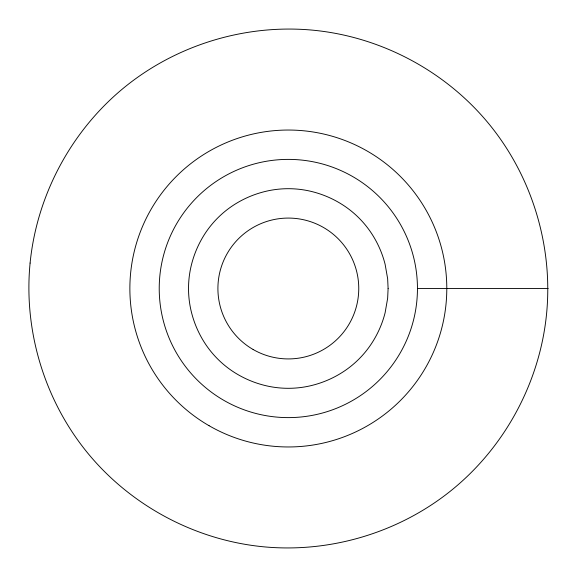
<?xml version="1.0" encoding="UTF-8"?>
<svg xmlns="http://www.w3.org/2000/svg" width="577" height="577" viewBox="0 0 577 577"><rect width="100%" height="100%" fill="white"/><g stroke="black" fill="none" stroke-linecap="round" stroke-linejoin="round"><path stroke-width="0.87" d="M417.452 288.5A129.118 129.118 0 0 1 223.775 400.315A129.118 129.118 0 0 1 223.775 176.685A129.118 129.118 0 0 1 417.452 288.5L548.15 288.5M388.105 288.5L387.65 298.266L385.126 312.712A101.595 101.595 0 0 1 371.292 343.95C364.08 354.833 354.66 364.231 343.777 371.437A102.389 102.389 0 0 1 312.546 385.263C296.737 389.331 279.939 389.316 264.129 385.27A102.576 102.576 0 0 1 237.032 374.047C222.982 365.739 211.095 353.852 202.779 339.81A102.482 102.482 0 0 1 191.564 312.72C187.511 296.903 187.518 280.105 191.564 264.288A102.518 102.518 0 0 1 202.787 237.197C211.103 223.148 222.982 211.269 237.032 202.953A102.54 102.54 0 0 1 264.122 191.737C279.932 187.684 296.729 187.684 312.539 191.737A102.403 102.403 0 0 1 343.769 205.563C354.66 212.769 364.065 222.167 371.285 233.043A101.617 101.617 0 0 1 385.111 264.28L387.65 278.727L388.105 288.5M30.098 263.069C23.448 330.801 44.588 400.488 87.747 453.111C130.943 505.719 195.163 540.043 262.896 546.736C330.635 553.386 400.323 532.246 452.945 489.08C505.546 445.891 539.877 381.671 546.563 313.931C553.22 246.199 532.081 176.512 488.914 123.889C445.718 71.281 381.498 36.957 313.765 30.264C246.026 23.614 176.346 44.754 123.716 87.92C71.115 131.109 36.791 195.329 30.098 263.069M253.115 349.489A70.43 70.43 0 0 0 358.757 288.5A70.43 70.43 0 0 0 253.115 227.511A70.43 70.43 0 0 0 253.115 349.489M209.105 425.732A158.459 158.459 0 0 0 446.793 288.5A158.459 158.459 0 0 0 209.105 151.268A158.459 158.459 0 0 0 209.105 425.732"/></g></svg>
